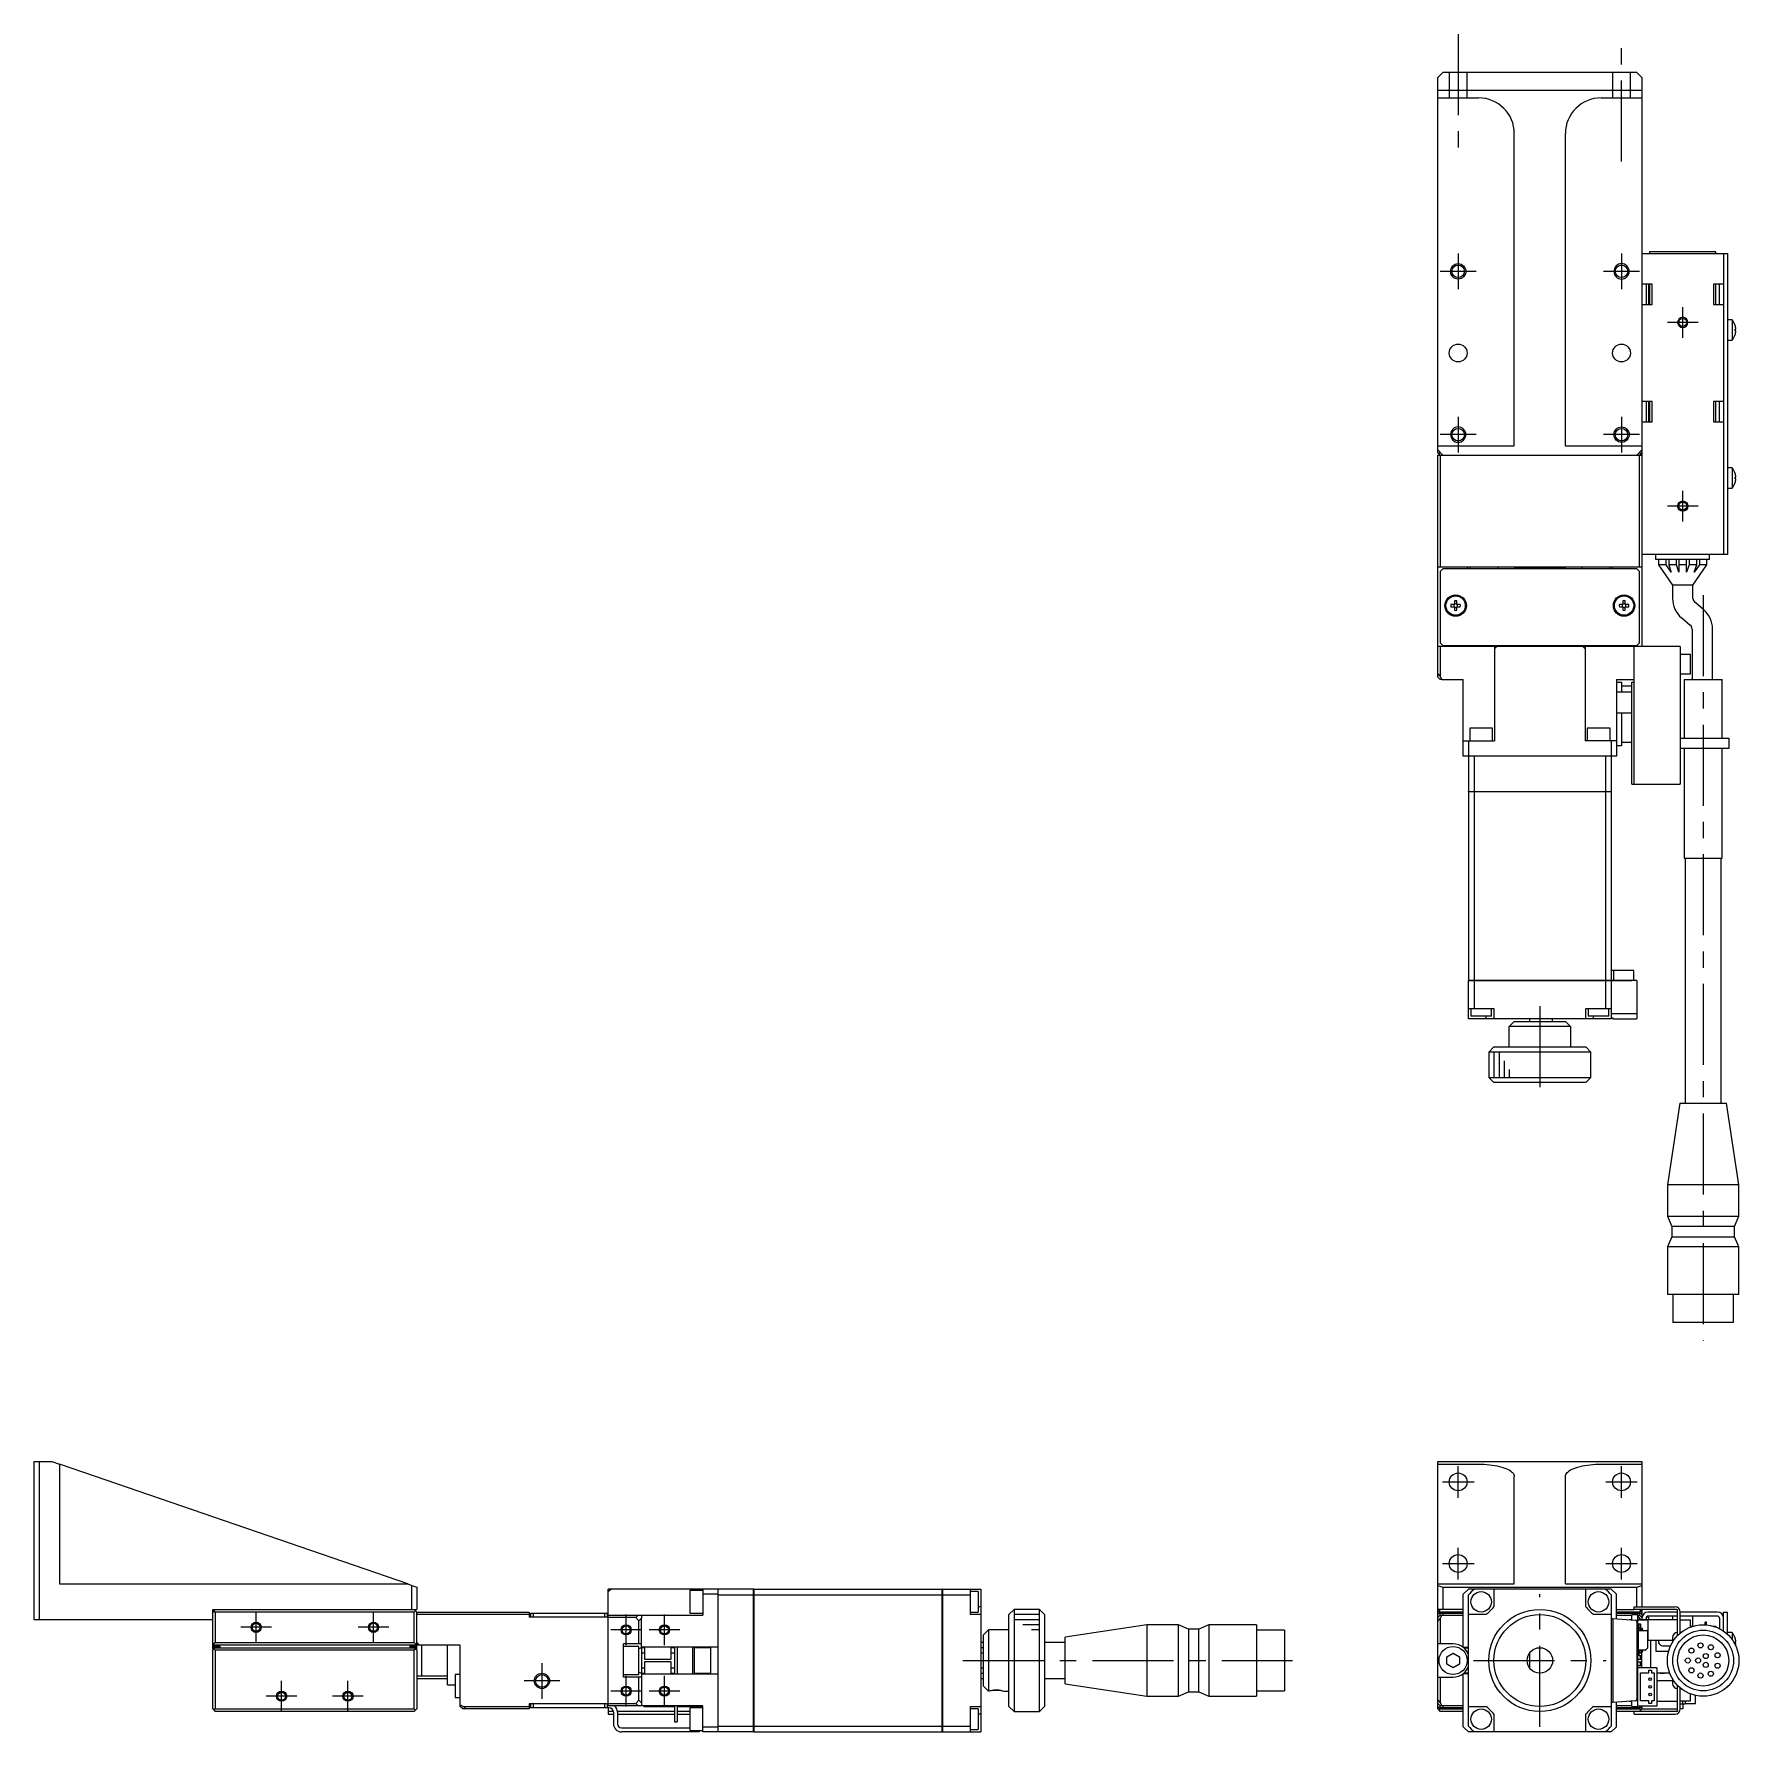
# Model space of a CAD drawing. Extents: x 0 to 694, y -8 to 613.
# Drawn here: x 0 to 334, y 279.8 to 612.5 of the extents above; entities that cross this region are included whole.
import ezdxf

# ---------------------------------------------------------------- set-up
doc = ezdxf.new("R2010")
doc.units = 0
doc.header["$LTSCALE"] = 0.5
doc.linetypes.add('CENTER', pattern=[50.8, 31.75, -6.35, 6.35, -6.35])
doc.linetypes.add('DASHED', pattern=[19.05, 12.7, -6.35])
for name, color, linetype in [('MSM_CENTER', 1, 'CENTER'), ('MSM_CONTINUOUS', 7, 'CONTINUOUS'), ('MSM_DASHED', 4, 'DASHED'), ('MSM_NARROW', 5, 'CONTINUOUS')]:
    doc.layers.add(name, color=color, linetype=linetype)

msp = doc.modelspace()

# ---------------------------------------------------------------- linework, layer by layer
at = {"layer": 'MSM_CENTER'}
for p, q in [((279.03, 612.54), (279.03, 587.54)), ((311.03, 587.54), (311.03, 612.54)), ((279.03, 569.54), (279.03, 562.54)), ((311.03, 569.54), (311.03, 562.54)), ((282.53, 566.04), (275.53, 566.04)), ((314.53, 566.04), (307.53, 566.04)), ((323.03, 553.04), (323.03, 559.04)), ((326.03, 556.04), (320.03, 556.04)), ((279.03, 537.54), (279.03, 530.54)), ((311.03, 537.54), (311.03, 530.54)), ((282.53, 534.04), (275.53, 534.04)), ((314.53, 534.04), (307.53, 534.04)), ((323.03, 517.04), (323.03, 523.04)), ((326.03, 520.04), (320.03, 520.04)), ((327.03, 502.59), (327.03, 356.49)), ((295.03, 422.04), (295.03, 404.54)), ((279.03, 325.69), (279.03, 331.89)), ((311.03, 325.69), (311.03, 331.89)), ((275.93, 328.79), (282.13, 328.79)), ((307.93, 328.79), (314.13, 328.79)), ((279.03, 309.69), (279.03, 315.89)), ((311.03, 309.69), (311.03, 315.89)), ((275.93, 312.79), (282.13, 312.79)), ((307.93, 312.79), (314.13, 312.79)), ((295.03, 280.79), (295.03, 306.79)), ((43.5, 297.29), (43.5, 303.29)), ((66.5, 297.29), (66.5, 303.29)), ((116, 296.79), (116, 302.79)), ((123.5, 296.79), (123.5, 302.79)), ((46.5, 300.29), (40.5, 300.29)), ((69.5, 300.29), (63.5, 300.29)), ((119, 299.79), (113, 299.79)), ((126.5, 299.79), (120.5, 299.79)), ((99.5, 293.29), (99.5, 286.29)), ((116, 284.79), (116, 290.79)), ((123.5, 284.79), (123.5, 290.79)), ((181.95, 293.79), (246.55, 293.79)), ((282.03, 293.79), (308.03, 293.79)), ((48.5, 283.79), (48.5, 289.79)), ((61.5, 283.79), (61.5, 289.79)), ((103, 289.79), (96, 289.79)), ((119, 287.79), (113, 287.79)), ((126.5, 287.79), (120.5, 287.79)), ((51.5, 286.79), (45.5, 286.79)), ((64.5, 286.79), (58.5, 286.79))]:
    msp.add_line(p, q, dxfattribs=at)
at = {"layer": 'MSM_CONTINUOUS'}
for p, q in [((276.03, 605.04), (275.03, 604.04)), ((314.03, 605.04), (276.03, 605.04)), ((315.03, 604.04), (314.03, 605.04)), ((275.03, 530.54), (275.03, 604.04)), ((275.03, 601.54), (315.03, 601.54)), ((315.03, 604.04), (315.03, 492.54)), ((275.03, 600.04), (283.03, 600.04)), ((307.03, 600.04), (315.03, 600.04)), ((290.03, 531.84), (290.03, 593.04)), ((300.03, 531.84), (300.03, 593.04)), ((315.03, 569.54), (331.83, 569.54)), ((329.53, 569.84), (316.53, 569.84)), ((316.53, 569.84), (316.53, 569.54)), ((329.53, 569.54), (329.53, 569.84)), ((331.03, 569.54), (331.03, 510.54)), ((331.83, 569.54), (331.83, 510.54)), ((317.03, 563.54), (315.03, 563.54)), ((315.83, 563.54), (315.83, 559.54)), ((316.33, 563.54), (316.33, 559.54)), ((316.53, 563.54), (316.53, 559.54)), ((317.03, 559.54), (317.03, 563.54)), ((329.03, 563.54), (329.03, 559.54)), ((331.03, 563.54), (329.03, 563.54)), ((329.53, 559.54), (329.53, 563.54)), ((330.23, 559.54), (330.23, 563.54)), ((315.03, 559.54), (317.03, 559.54)), ((329.03, 559.54), (331.03, 559.54)), ((332.73, 556.54), (331.83, 556.54)), ((332.73, 556.54), (332.73, 552.54)), ((333.3, 555.43), (333.31, 555.43)), ((333.3, 554.72), (333.42, 554.72)), ((333.3, 554.36), (333.3, 554.72)), ((331.83, 552.54), (332.73, 552.54)), ((333.42, 554.36), (333.3, 554.36)), ((333.31, 553.65), (333.3, 553.66)), ((317.03, 540.54), (315.03, 540.54)), ((315.83, 540.54), (315.83, 536.54)), ((316.33, 540.54), (316.33, 536.54)), ((316.53, 540.54), (316.53, 536.54)), ((317.03, 536.54), (317.03, 540.54)), ((331.03, 540.54), (329.03, 540.54)), ((329.03, 540.54), (329.03, 536.54)), ((329.53, 536.54), (329.53, 540.54)), ((330.23, 536.54), (330.23, 540.54)), ((315.03, 536.54), (317.03, 536.54)), ((329.03, 536.54), (331.03, 536.54)), ((275.03, 531.84), (290.03, 531.84)), ((300.03, 531.84), (315.03, 531.84)), ((275.03, 531.04), (276.03, 530.04)), ((275.53, 530.04), (275.03, 530.54)), ((275.03, 486.54), (275.03, 530.04)), ((275.03, 530.04), (315.03, 530.04)), ((275.28, 530.29), (275.53, 530.54)), ((275.53, 530.04), (275.53, 508.04)), ((314.03, 530.04), (315.03, 531.04)), ((314.53, 530.54), (314.78, 530.29)), ((315.03, 530.54), (314.53, 530.04)), ((314.53, 508.04), (314.53, 530.04)), ((332.73, 527.54), (331.83, 527.54)), ((332.73, 527.54), (332.73, 523.54)), ((333.3, 526.43), (333.31, 526.43)), ((333.3, 525.72), (333.42, 525.72)), ((333.3, 525.36), (333.3, 525.72)), ((333.42, 525.36), (333.3, 525.36)), ((333.31, 524.65), (333.3, 524.66)), ((331.83, 523.54), (332.73, 523.54)), ((315.03, 508.04), (275.03, 508.04)), ((276.03, 507.74), (275.53, 507.24)), ((314.03, 507.74), (276.03, 507.74)), ((280.78, 508.04), (280.78, 507.74)), ((281.28, 508.04), (281.28, 507.74)), ((286.78, 507.74), (286.78, 508.04)), ((290.23, 508.04), (290.03, 507.84)), ((300.03, 507.84), (290.03, 507.84)), ((290.03, 507.84), (290.03, 507.74)), ((300.03, 507.84), (299.83, 508.04)), ((300.03, 507.74), (300.03, 507.84)), ((303.28, 508.04), (303.28, 507.74)), ((308.78, 507.74), (308.78, 508.04)), ((309.28, 507.74), (309.28, 508.04)), ((314.53, 507.24), (314.03, 507.74)), ((331.83, 510.54), (315.03, 510.54)), ((317.78, 509.54), (317.78, 510.54)), ((328.28, 509.54), (317.78, 509.54)), ((318.28, 509.54), (318.28, 508.54)), ((319.78, 508.54), (318.28, 508.54)), ((318.28, 508.54), (321.03, 504.54)), ((319.78, 508.54), (319.78, 509.54)), ((320.78, 507.09), (319.78, 508.54)), ((320.28, 509.54), (320.28, 508.54)), ((321.78, 508.54), (320.28, 508.54)), ((320.28, 508.54), (320.78, 507.09)), ((321.78, 508.54), (321.78, 509.54)), ((322.28, 507.09), (321.78, 508.54)), ((322.28, 509.54), (322.28, 507.09)), ((323.78, 508.54), (322.28, 508.54)), ((323.78, 507.09), (323.78, 509.54)), ((324.28, 508.54), (323.78, 507.09)), ((324.28, 509.54), (324.28, 508.54)), ((325.78, 508.54), (324.28, 508.54)), ((325.03, 504.54), (327.78, 508.54)), ((325.28, 507.09), (325.78, 508.54)), ((326.28, 508.54), (325.28, 507.09)), ((325.78, 508.54), (325.78, 509.54)), ((326.28, 509.54), (326.28, 508.54)), ((327.78, 508.54), (326.28, 508.54)), ((327.78, 508.54), (327.78, 509.54)), ((328.28, 509.54), (328.28, 510.54)), ((275.53, 507.24), (275.53, 493.24)), ((314.53, 493.24), (314.53, 507.24)), ((325.03, 504.54), (321.03, 504.54)), ((321.03, 504.54), (321.03, 501.94)), ((325.03, 501.94), (325.03, 504.54)), ((278.29, 501.46), (278.29, 500.78)), ((278.77, 500.78), (278.77, 501.46)), ((311.29, 501.46), (311.29, 500.78)), ((311.77, 500.78), (311.77, 501.46)), ((327.08, 499.76), (325.39, 501.18)), ((278.29, 500.78), (277.61, 500.78)), ((277.61, 500.3), (278.29, 500.3)), ((278.29, 500.3), (278.29, 499.62)), ((279.45, 500.78), (278.77, 500.78)), ((278.77, 499.62), (278.77, 500.3)), ((278.77, 500.3), (279.45, 500.3)), ((311.29, 500.78), (310.61, 500.78)), ((310.61, 500.3), (311.29, 500.3)), ((311.29, 500.3), (311.29, 499.62)), ((312.45, 500.78), (311.77, 500.78)), ((311.77, 499.62), (311.77, 500.3)), ((311.77, 500.3), (312.45, 500.3)), ((322.82, 498.11), (324.51, 496.7)), ((324.86, 495.93), (324.86, 486.04)), ((328.86, 486.04), (328.86, 495.93)), ((322.53, 492.54), (275.03, 492.54)), ((275.53, 493.24), (276.03, 492.74)), ((275.53, 492.54), (275.53, 486.66)), ((276.03, 492.74), (314.03, 492.74)), ((280.78, 492.74), (280.78, 492.54)), ((285.03, 492.74), (285.03, 492.54)), ((286.03, 492.74), (286.03, 492.54)), ((286.13, 492.54), (286.13, 474.04)), ((286.13, 492.04), (286.63, 492.54)), ((287.53, 492.74), (287.53, 492.54)), ((302.53, 492.54), (302.53, 492.74)), ((303.43, 492.54), (303.93, 492.04)), ((303.93, 492.54), (303.93, 474.04)), ((304.03, 492.74), (304.03, 492.54)), ((305.03, 492.54), (305.03, 492.74)), ((309.28, 492.54), (309.28, 492.74)), ((313.53, 465.54), (313.53, 492.54)), ((314.03, 492.74), (314.53, 493.24)), ((322.53, 492.54), (322.53, 465.54)), ((324.53, 490.94), (322.53, 490.94)), ((324.53, 487.14), (324.53, 490.94)), ((275.03, 487.16), (275.53, 486.66)), ((275.53, 486.04), (275.03, 486.54)), ((275.53, 486.66), (275.84, 486.04)), ((275.84, 486.04), (275.53, 486.04)), ((275.84, 486.04), (280.03, 486.04)), ((280.03, 471.04), (280.03, 486.04)), ((310.03, 486.04), (310.03, 471.04)), ((310.03, 486.04), (313.53, 486.04)), ((310.03, 485.54), (311.03, 485.54)), ((311.03, 485.54), (311.03, 483.54)), ((311.03, 484.79), (313.03, 484.79)), ((313.03, 485.54), (313.53, 485.54)), ((313.03, 465.54), (313.03, 485.54)), ((322.53, 487.14), (324.53, 487.14)), ((323.28, 486.04), (330.78, 486.04)), ((323.28, 486.04), (323.28, 474.54)), ((330.78, 474.54), (330.78, 486.04)), ((313.03, 483.54), (310.03, 483.54)), ((310.03, 479.54), (313.03, 479.54)), ((311.03, 479.54), (311.03, 473.04)), ((285.78, 476.54), (281.28, 476.54)), ((281.28, 476.54), (281.28, 474.04)), ((285.78, 474.04), (285.78, 476.54)), ((308.78, 476.54), (304.28, 476.54)), ((304.28, 476.54), (304.28, 474.04)), ((308.78, 474.04), (308.78, 476.54)), ((322.53, 474.54), (332.03, 474.54)), ((332.03, 474.54), (332.03, 472.54)), ((280.03, 474.04), (286.13, 474.04)), ((310.03, 471.04), (280.03, 471.04)), ((281.03, 474.04), (281.03, 464.09)), ((282.19, 471.04), (282.19, 464.09)), ((310.03, 474.04), (303.93, 474.04)), ((307.88, 471.04), (307.88, 464.09)), ((309.03, 474.04), (309.03, 464.09)), ((311.03, 473.04), (310.03, 473.04)), ((311.03, 473.79), (313.03, 473.79)), ((332.03, 472.54), (322.53, 472.54)), ((323.28, 472.54), (323.28, 451.04)), ((330.78, 451.04), (330.78, 472.54)), ((313.03, 465.54), (322.53, 465.54)), ((281.03, 464.09), (309.03, 464.09)), ((281.03, 464.04), (281.03, 427.09)), ((309.03, 464.04), (281.03, 464.04)), ((281.04, 464.04), (281.04, 464.09)), ((282.19, 464.04), (282.19, 464.09)), ((282.19, 464.04), (282.19, 427.09)), ((307.87, 464.04), (307.87, 464.09)), ((307.88, 464.04), (307.88, 427.09)), ((309.02, 464.04), (309.02, 464.09)), ((309.03, 464.04), (309.03, 427.09)), ((323.28, 451.04), (330.78, 451.04)), ((323.53, 451.04), (323.53, 403.04)), ((330.53, 403.04), (330.53, 451.04)), ((313.43, 429.04), (309.03, 429.04)), ((309.53, 427.09), (309.53, 429.04)), ((313.43, 427.04), (313.43, 429.04)), ((281.03, 427.09), (313.03, 427.09)), ((314.03, 427.04), (281.03, 427.04)), ((281.03, 419.54), (281.03, 427.04)), ((281.04, 427.04), (281.04, 427.09)), ((282.19, 427.04), (282.19, 427.09)), ((282.19, 427.04), (282.19, 421.54)), ((307.87, 427.04), (307.87, 427.09)), ((307.88, 427.04), (307.88, 421.54)), ((309.02, 427.04), (309.02, 427.09)), ((309.03, 427.04), (309.03, 419.54)), ((313.03, 427.09), (313.03, 427.04)), ((314.03, 427.04), (314.03, 420.59)), ((281.03, 421.54), (286.03, 421.54)), ((281.53, 421.54), (281.53, 420.04)), ((285.53, 420.04), (285.53, 421.54)), ((286.03, 421.54), (286.03, 419.54)), ((304.03, 421.54), (309.03, 421.54)), ((304.03, 419.54), (304.03, 421.54)), ((304.53, 421.54), (304.53, 420.04)), ((308.53, 420.04), (308.53, 421.54)), ((309.03, 419.54), (281.03, 419.54)), ((285.53, 420.04), (281.53, 420.04)), ((284.53, 419.54), (284.53, 420.04)), ((290.03, 419.04), (289.03, 418.04)), ((289.03, 414.04), (289.03, 418.04)), ((301.03, 418.04), (289.03, 418.04)), ((290.03, 419.04), (300.03, 419.04)), ((293.03, 419.54), (293.03, 419.04)), ((297.53, 419.04), (297.53, 419.54)), ((301.03, 418.04), (300.03, 419.04)), ((301.03, 418.04), (301.03, 414.04)), ((308.53, 420.04), (304.53, 420.04)), ((305.53, 419.54), (305.53, 420.04)), ((309.03, 420.59), (314.03, 420.59)), ((314.03, 420.54), (309.03, 420.54)), ((309.03, 419.74), (309.33, 419.74)), ((309.33, 419.74), (309.33, 419.54)), ((309.33, 419.54), (314.03, 419.54)), ((313.98, 420.54), (313.98, 420.59)), ((314.03, 420.54), (314.03, 419.54)), ((286.03, 414.04), (285.03, 413.04)), ((305.03, 413.04), (285.03, 413.04)), ((285.03, 413.04), (285.03, 408.04)), ((286.03, 414.04), (304.03, 414.04)), ((305.03, 413.04), (304.03, 414.04)), ((305.03, 408.04), (305.03, 413.04)), ((285.03, 408.04), (305.03, 408.04)), ((285.03, 408.04), (286.03, 407.04)), ((304.03, 407.04), (305.03, 408.04)), ((304.03, 407.04), (286.03, 407.04)), ((322.46, 403.04), (320.03, 387.04)), ((322.46, 403.04), (331.6, 403.04)), ((334.03, 387.04), (331.6, 403.04)), ((334.03, 387.04), (320.03, 387.04)), ((320.03, 387.04), (320.03, 380.84)), ((334.03, 380.84), (334.03, 387.04)), ((320.03, 380.84), (334.03, 380.84)), ((320.03, 380.84), (320.88, 378.84)), ((333.18, 378.84), (334.03, 380.84)), ((333.18, 378.84), (320.88, 378.84)), ((320.88, 378.84), (320.88, 376.84)), ((333.18, 376.84), (333.18, 378.84)), ((320.88, 376.84), (320.03, 374.84)), ((334.03, 374.84), (320.03, 374.84)), ((320.03, 374.84), (320.03, 365.54)), ((320.88, 376.84), (333.18, 376.84)), ((334.03, 374.84), (333.18, 376.84)), ((334.03, 365.54), (334.03, 374.84)), ((334.03, 365.54), (320.03, 365.54)), ((321.08, 365.54), (321.08, 360.04)), ((332.98, 360.04), (332.98, 365.54)), ((332.98, 360.04), (321.08, 360.04)), ((0, 301.79), (0, 332.79)), ((0, 332.79), (3.5, 332.79)), ((1, 332.79), (1, 301.79)), ((3.5, 332.79), (5, 332.28)), ((5, 332.28), (5, 308.79)), ((12, 329.87), (5, 332.28)), ((275.03, 332.79), (315.03, 332.79)), ((275.03, 284.29), (275.03, 332.79)), ((275.03, 332.28), (283.03, 332.28)), ((283.03, 332.28), (283.58, 332.27)), ((283.58, 332.27), (284.13, 332.25)), ((284.13, 332.25), (284.67, 332.21)), ((284.67, 332.21), (285.2, 332.16)), ((285.2, 332.16), (285.71, 332.09)), ((285.71, 332.09), (286.21, 332.01)), ((286.21, 332.01), (286.69, 331.92)), ((286.69, 331.92), (287.15, 331.82)), ((287.15, 331.82), (287.58, 331.7)), ((287.58, 331.7), (287.98, 331.57)), ((287.98, 331.57), (288.36, 331.43)), ((288.36, 331.43), (288.7, 331.28)), ((288.7, 331.28), (289, 331.13)), ((289, 331.13), (289.27, 330.96)), ((289.27, 330.96), (289.5, 330.79)), ((289.5, 330.79), (289.69, 330.61)), ((300.38, 330.61), (300.57, 330.79)), ((300.57, 330.79), (300.8, 330.96)), ((300.8, 330.96), (301.06, 331.13)), ((301.06, 331.13), (301.37, 331.28)), ((301.37, 331.28), (301.71, 331.43)), ((301.71, 331.43), (302.08, 331.57)), ((302.08, 331.57), (302.49, 331.7)), ((302.49, 331.7), (302.92, 331.82)), ((302.92, 331.82), (303.38, 331.92)), ((303.38, 331.92), (303.85, 332.01)), ((303.85, 332.01), (304.35, 332.09)), ((304.35, 332.09), (304.87, 332.16)), ((304.87, 332.16), (305.4, 332.21)), ((305.4, 332.21), (305.94, 332.25)), ((305.94, 332.25), (306.48, 332.27)), ((306.48, 332.27), (307.03, 332.28)), ((307.03, 332.28), (315.03, 332.28)), ((315.03, 332.79), (315.03, 304.29)), ((73.2, 308.79), (12, 329.87)), ((289.69, 330.61), (289.84, 330.43)), ((289.84, 330.43), (289.95, 330.24)), ((289.95, 330.24), (290.01, 330.06)), ((290.01, 330.06), (290.03, 329.87)), ((290.03, 308.79), (290.03, 329.87)), ((300.03, 329.87), (300.05, 330.06)), ((300.03, 308.79), (300.03, 329.87)), ((300.05, 330.06), (300.12, 330.24)), ((300.12, 330.24), (300.23, 330.43)), ((300.23, 330.43), (300.38, 330.61)), ((5, 308.79), (73.2, 308.79)), ((73.2, 308.79), (74, 308.52)), ((74, 303.79), (74, 308.52)), ((74, 308.52), (75, 308.17)), ((75, 308.17), (75, 303.79)), ((112.5, 307.29), (113, 307.79)), ((140.95, 307.79), (112.5, 307.79)), ((112.5, 285.29), (112.5, 307.79)), ((128.5, 307.54), (128.5, 303.04)), ((131, 307.54), (128.5, 307.54)), ((131, 307.79), (131, 302.69)), ((134, 307.79), (134, 279.79)), ((140.95, 279.79), (140.95, 307.79)), ((141, 307.78), (140.95, 307.78)), ((141, 307.79), (177.95, 307.79)), ((141, 307.79), (141, 279.79)), ((177.95, 279.79), (177.95, 307.79)), ((178, 307.78), (177.95, 307.78)), ((178, 307.79), (185.5, 307.79)), ((178, 307.79), (178, 279.79)), ((183.5, 302.79), (183.5, 307.79)), ((185.5, 307.79), (185.5, 279.79)), ((275.03, 308.79), (290.03, 308.79)), ((275.03, 308.52), (276.03, 308.17)), ((276.03, 308.17), (276.03, 303.79)), ((276.03, 308.17), (314.03, 308.17)), ((281.03, 307.79), (280.03, 306.79)), ((309.03, 307.79), (281.03, 307.79)), ((286.03, 307.79), (286.03, 304.29)), ((300.03, 308.79), (315.03, 308.79)), ((304.03, 304.29), (304.03, 307.79)), ((310.03, 306.79), (309.03, 307.79)), ((314.03, 308.17), (315.03, 308.52)), ((314.03, 304.29), (314.03, 308.17)), ((134, 306.79), (131, 306.79)), ((134, 306.64), (140.95, 306.64)), ((141, 306.63), (140.95, 306.63)), ((141, 306.64), (177.95, 306.64)), ((178, 306.63), (177.95, 306.63)), ((178, 306.64), (183.5, 306.64)), ((185, 307.29), (183.5, 307.29)), ((185, 307.29), (185, 303.29)), ((185.5, 304.29), (185, 304.29)), ((280.03, 296.39), (280.03, 306.79)), ((281.03, 280.95), (281.03, 306.64)), ((309.03, 306.64), (309.03, 280.95)), ((310.03, 301.97), (310.03, 306.79)), ((313.53, 303.79), (313.53, 304.29)), ((313.53, 304.29), (321.53, 304.29)), ((35, 301.79), (0, 301.79)), ((35, 303.79), (75, 303.79)), ((35.5, 303.79), (35, 303.29)), ((35, 296.09), (35, 303.79)), ((35.5, 303.29), (35.25, 303.54)), ((35.5, 303.29), (35.5, 297.29)), ((74.5, 303.29), (35.5, 303.29)), ((75, 303.29), (74.5, 303.79)), ((74.75, 303.54), (74.5, 303.29)), ((74.5, 297.29), (74.5, 303.29)), ((75, 303.29), (97, 303.29)), ((75, 296.09), (75, 303.29)), ((97, 302.79), (75, 302.79)), ((97, 303.29), (97, 302.29)), ((112.5, 302.29), (97, 302.29)), ((97.3, 302.29), (97.3, 303.09)), ((97.3, 303.09), (112.3, 303.09)), ((97.8, 303.09), (97.8, 302.29)), ((111.8, 302.29), (111.8, 303.09)), ((112.3, 303.09), (112.3, 302.29)), ((112.5, 302.69), (119, 302.69)), ((117.89, 302.19), (112.5, 302.19)), ((117.89, 302.19), (118.39, 302.69)), ((118.5, 301.58), (117.89, 302.19)), ((119, 302.08), (118.5, 301.58)), ((118.5, 297.04), (118.5, 301.58)), ((119, 302.69), (119, 302.08)), ((119, 302.69), (131, 302.69)), ((119, 296.28), (119, 302.08)), ((128.5, 303.04), (131, 303.04)), ((183.5, 303.29), (185, 303.29)), ((185.5, 302.79), (183.5, 302.79)), ((192, 303.79), (191, 302.79)), ((191, 284.79), (191, 302.79)), ((192, 303.79), (192, 283.79)), ((197, 303.79), (192, 303.79)), ((197, 283.79), (197, 303.79)), ((198, 302.79), (197, 303.79)), ((198, 302.79), (198, 284.79)), ((218, 300.79), (202, 298.36)), ((218, 300.79), (218, 286.79)), ((224.2, 300.79), (218, 300.79)), ((224.2, 286.79), (224.2, 300.79)), ((226.2, 299.94), (224.2, 300.79)), ((230.2, 300.79), (228.2, 299.94)), ((230.2, 300.79), (230.2, 286.79)), ((239.5, 300.79), (230.2, 300.79)), ((239.5, 300.79), (239.5, 286.79)), ((280.03, 303.79), (275.03, 303.79)), ((275.53, 303.79), (275.03, 303.29)), ((275.53, 303.29), (275.03, 302.79)), ((275.03, 302.19), (275.53, 302.69)), ((275.13, 302.29), (275.03, 302.29)), ((275.53, 302.08), (275.03, 301.58)), ((275.53, 303.29), (275.28, 303.54)), ((280.03, 303.29), (275.53, 303.29)), ((275.53, 302.69), (275.53, 303.09)), ((275.53, 303.09), (280.03, 303.09)), ((275.84, 302.69), (275.53, 302.08)), ((275.53, 302.69), (280.03, 302.69)), ((275.53, 302.08), (275.53, 297.04)), ((276.03, 303.09), (276.03, 302.69)), ((284.53, 302.79), (281.03, 302.79)), ((309.03, 302.79), (305.53, 302.79)), ((309.03, 302.04), (309.33, 302.02)), ((309.33, 302.02), (309.33, 285.56)), ((309.33, 302.02), (313.75, 301.71)), ((310.03, 303.79), (313.53, 303.79)), ((314.53, 303.29), (310.03, 303.29)), ((310.03, 303.09), (314.53, 303.09)), ((310.03, 302.69), (313.03, 302.69)), ((313.03, 301.79), (312.61, 301.79)), ((313.03, 301.76), (313.03, 302.79)), ((313.03, 302.79), (314.23, 302.79)), ((321.83, 303.79), (313.53, 303.79)), ((314.03, 302.79), (314.03, 303.09)), ((314.03, 301.41), (314.03, 286.17)), ((314.23, 284.79), (314.23, 302.79)), ((314.23, 302.69), (314.53, 302.69)), ((314.53, 302.08), (314.23, 302.68)), ((316.23, 301.69), (314.23, 301.69)), ((314.23, 300.97), (314.78, 300.97)), ((314.23, 300.75), (314.46, 300.75)), ((314.46, 300.24), (314.46, 300.75)), ((314.53, 303.79), (315.03, 303.29)), ((314.78, 303.54), (314.53, 303.29)), ((315.03, 302.79), (314.53, 303.29)), ((314.53, 303.09), (314.53, 302.69)), ((314.53, 302.69), (315.03, 302.19)), ((314.53, 301.69), (314.53, 302.08)), ((314.92, 301.69), (314.53, 302.08)), ((314.78, 300.97), (314.78, 300.14)), ((315.03, 302.29), (314.93, 302.29)), ((315.03, 303.79), (315.03, 301.69)), ((322.03, 301.79), (315.03, 301.79)), ((315.83, 302.09), (315.83, 301.79)), ((316.33, 302.29), (315.89, 302.29)), ((322.03, 303.29), (316.23, 303.29)), ((322.03, 302.49), (316.23, 302.49)), ((316.23, 297.89), (316.23, 301.69)), ((316.33, 302.29), (316.33, 301.79)), ((321.03, 302.49), (321.03, 301.79)), ((322.03, 298.69), (322.03, 303.59)), ((329.83, 303.29), (322.53, 303.29)), ((322.53, 299.15), (322.53, 303.29)), ((329.83, 302.49), (322.53, 302.49)), ((324.53, 301.69), (322.53, 301.69)), ((324.53, 300.33), (324.53, 301.69)), ((325.03, 300.5), (325.03, 302.49)), ((327.41, 300.78), (327.41, 301.29)), ((327.66, 301.29), (327.41, 301.29)), ((327.66, 300.76), (327.66, 301.29)), ((330.23, 302.09), (330.23, 300.02)), ((331.03, 303.29), (331.83, 303.29)), ((331.03, 299.54), (331.03, 303.29)), ((331.83, 298.89), (331.83, 303.29)), ((35, 296.79), (35.5, 297.29)), ((35.5, 297.29), (74.5, 297.29)), ((74.5, 297.29), (75, 296.79)), ((75.5, 296.79), (75, 297.29)), ((186, 297.29), (185.5, 297.29)), ((186, 298.79), (187, 299.79)), ((186, 288.79), (186, 298.79)), ((187, 299.79), (187, 287.79)), ((191, 299.79), (187, 299.79)), ((202, 297.29), (198, 297.29)), ((202, 289.22), (202, 298.36)), ((226.2, 299.94), (226.2, 287.64)), ((228.2, 299.94), (226.2, 299.94)), ((228.2, 287.64), (228.2, 299.94)), ((245, 299.74), (239.5, 299.74)), ((245, 299.74), (245, 287.84)), ((314.23, 300.5), (314.46, 300.5)), ((314.23, 300.43), (314.46, 300.43)), ((314.23, 300.02), (314.32, 300.02)), ((314.23, 298.02), (314.33, 298.02)), ((314.23, 297.89), (314.33, 297.89)), ((314.33, 295.9), (314.33, 299.6)), ((314.43, 299.7), (316.01, 299.7)), ((314.56, 300.14), (314.89, 300.14)), ((314.89, 299.91), (314.56, 299.91)), ((314.78, 299.91), (314.78, 299.7)), ((314.99, 299.7), (314.99, 299.81)), ((315.22, 299.7), (315.22, 299.81)), ((316.11, 299.6), (316.11, 296.22)), ((316.11, 297.89), (316.23, 297.89)), ((316.11, 297.79), (321.03, 297.79)), ((316.78, 292.37), (316.78, 297.79)), ((317.78, 297.79), (317.78, 295.59)), ((321.03, 298.29), (321.03, 297.4)), ((322.7, 299.29), (322.53, 299.29)), ((324.53, 300.49), (325.01, 300.49)), ((329.06, 300.49), (329.53, 300.49)), ((329.53, 300.49), (329.53, 300.33)), ((332.73, 299.29), (331.83, 299.29)), ((332.73, 299.29), (332.73, 297.86)), ((333.3, 298.18), (333.31, 298.18)), ((333.3, 297.11), (333.3, 297.47)), ((333.3, 297.47), (333.42, 297.47)), ((83.5, 296.79), (35, 296.79)), ((35, 296.59), (36.4, 296.59)), ((35.5, 296.29), (35, 295.79)), ((35.1, 295.99), (35, 296.09)), ((35, 284.29), (35, 295.79)), ((35.1, 295.89), (35.1, 296.09)), ((35.5, 295.79), (35.25, 296.04)), ((36.1, 296.39), (35.4, 296.39)), ((35.5, 296.29), (74.5, 296.29)), ((74.5, 295.79), (35.5, 295.79)), ((35.5, 295.79), (35.5, 284.29)), ((36.4, 296.59), (36.4, 296.29)), ((75, 296.59), (73.6, 296.59)), ((73.6, 296.59), (73.6, 296.29)), ((74.6, 296.39), (73.9, 296.39)), ((75, 295.79), (74.5, 296.29)), ((74.75, 296.04), (74.5, 295.79)), ((74.5, 284.29), (74.5, 295.79)), ((74.9, 296.09), (74.9, 295.89)), ((75, 296.09), (74.9, 295.99)), ((75, 295.79), (75, 284.29)), ((76, 290.79), (76, 296.79)), ((81, 289.04), (81, 296.79)), ((83.5, 284.79), (83.5, 296.79)), ((119, 297.04), (115.5, 297.04)), ((115.5, 290.54), (115.5, 297.04)), ((118.5, 296.54), (115.5, 296.54)), ((118.5, 291.04), (118.5, 296.54)), ((119, 296.28), (118.5, 296.07)), ((134, 296.39), (119, 296.39)), ((119.1, 291.19), (119.1, 296.39)), ((119.6, 296.29), (119.1, 296.29)), ((119.1, 295.29), (119.6, 295.29)), ((119.5, 296.39), (119.5, 296.29)), ((119.6, 296.39), (119.6, 294.04)), ((119.6, 294.04), (124.8, 294.04)), ((124.8, 294.04), (124.8, 296.39)), ((125.5, 296.29), (124.8, 296.29)), ((124.8, 295.29), (125.5, 295.29)), ((125.5, 296.39), (125.5, 291.19)), ((126, 296.39), (126, 291.19)), ((129.1, 291.19), (129.1, 296.39)), ((129.3, 296.39), (129.3, 291.19)), ((132.5, 296.29), (129.3, 296.29)), ((132.5, 296.39), (132.5, 291.19)), ((186, 296.29), (185.5, 296.29)), ((185.5, 295.29), (186, 295.29)), ((278.03, 297.04), (275.03, 297.04)), ((276.78, 294.51), (278.03, 295.24)), ((276.78, 293.07), (276.78, 294.51)), ((278.03, 295.24), (279.28, 294.51)), ((279.28, 294.51), (279.28, 293.07)), ((280.03, 296.39), (281.03, 296.39)), ((280.12, 296.28), (281.03, 296.28)), ((293.03, 295.29), (293.03, 292.29)), ((314.23, 297.04), (314.33, 297.04)), ((314.23, 296.48), (314.33, 296.48)), ((314.23, 295.29), (314.23, 295.29)), ((314.46, 295.06), (314.23, 295.06)), ((314.46, 295), (314.23, 295)), ((314.46, 294.75), (314.23, 294.75)), ((314.23, 294.04), (315.03, 294.04)), ((315.69, 295.8), (314.43, 295.8)), ((314.46, 294.75), (314.46, 295.26)), ((314.46, 294.79), (315.03, 294.79)), ((314.47, 295.29), (315.03, 295.29)), ((314.89, 295.59), (314.56, 295.59)), ((314.56, 295.36), (314.89, 295.36)), ((314.66, 295.8), (314.66, 295.59)), ((314.66, 295.36), (314.66, 295.29)), ((314.66, 294.79), (314.66, 294.04)), ((314.78, 295.8), (314.78, 295.59)), ((314.78, 295.36), (314.78, 295.29)), ((314.78, 294.79), (314.78, 294.04)), ((314.99, 295.69), (314.99, 295.8)), ((315.03, 292.37), (315.03, 295.39)), ((315.22, 295.69), (315.22, 295.8)), ((316.08, 296.15), (315.76, 295.82)), ((317.78, 295.59), (320.27, 295.59)), ((319.03, 296.69), (320.66, 296.69)), ((333.42, 297.11), (333.3, 297.11)), ((75, 290.79), (81, 290.79)), ((82.5, 291.04), (82.5, 286.54)), ((83.5, 291.04), (82.5, 291.04)), ((115.5, 291.04), (118.5, 291.04)), ((118.5, 291.51), (119, 291.3)), ((119, 291.3), (119, 285.51)), ((119, 291.19), (134, 291.19)), ((119.6, 292.29), (119.1, 292.29)), ((119.1, 291.29), (119.6, 291.29)), ((119.5, 291.29), (119.5, 291.19)), ((119.6, 293.54), (119.6, 291.19)), ((124.8, 293.54), (119.6, 293.54)), ((124.8, 291.19), (124.8, 293.54)), ((125.5, 292.29), (124.8, 292.29)), ((124.8, 291.29), (125.5, 291.29)), ((129.3, 291.29), (132.5, 291.29)), ((186, 292.29), (185.5, 292.29)), ((185.5, 291.29), (186, 291.29)), ((278.03, 292.35), (276.78, 293.07)), ((279.28, 293.07), (278.03, 292.35)), ((281.03, 291.19), (280.03, 291.19)), ((280.03, 280.79), (280.03, 291.19)), ((281.03, 291.3), (280.12, 291.3)), ((314.23, 293.54), (315.03, 293.54)), ((314.23, 292.79), (315.03, 292.79)), ((317.93, 292.37), (314.23, 292.37)), ((314.66, 293.54), (314.66, 292.79)), ((314.73, 285.87), (314.73, 291.37)), ((314.73, 291.37), (316.38, 291.37)), ((314.78, 293.54), (314.78, 292.79)), ((316.38, 291.37), (316.38, 291.87)), ((316.38, 291.87), (316.88, 291.87)), ((316.88, 291.87), (316.88, 291.37)), ((316.88, 291.37), (317.43, 291.37)), ((317.43, 291.37), (317.43, 285.87)), ((317.93, 292.37), (317.93, 284.87)), ((317.93, 291.39), (320.28, 291.39)), ((318.58, 291.39), (318.58, 291.29)), ((318.58, 291.29), (319.48, 291.29)), ((318.96, 291.39), (318.96, 291.29)), ((319.11, 291.39), (319.11, 291.29)), ((319.48, 291.39), (319.48, 291.29)), ((320.28, 291.29), (320.28, 291.39)), ((320.49, 291.29), (320.28, 291.29)), ((75, 290.29), (81, 290.29)), ((81, 289.04), (82.5, 289.04)), ((119, 290.54), (115.5, 290.54)), ((118.5, 286.01), (118.5, 290.54)), ((185.5, 290.29), (186, 290.29)), ((187, 287.79), (186, 288.79)), ((190, 287.79), (191, 287.79)), ((198, 290.29), (202, 290.29)), ((202, 289.22), (218, 286.79)), ((224.2, 286.79), (226.2, 287.64)), ((226.2, 287.64), (228.2, 287.64)), ((228.2, 287.64), (230.2, 286.79)), ((239.5, 287.84), (245, 287.84)), ((275.03, 290.54), (278.03, 290.54)), ((275.53, 290.54), (275.53, 285.51)), ((321.03, 289.79), (317.93, 289.79)), ((321.03, 290.19), (321.03, 289.29)), ((322.03, 283.99), (322.03, 288.89)), ((322.53, 284.29), (322.53, 288.43)), ((322.53, 288.29), (322.7, 288.29)), ((35, 284.29), (35.5, 283.79)), ((35.25, 284.04), (35.5, 284.29)), ((35.5, 284.29), (74.5, 284.29)), ((74.5, 284.29), (74.75, 284.04)), ((74.5, 283.79), (75, 284.29)), ((82.5, 286.54), (83.5, 286.54)), ((83.5, 285.1), (84.11, 284.79)), ((84, 284.29), (83.5, 284.79)), ((97, 284.29), (84, 284.29)), ((84.11, 284.79), (97, 284.79)), ((84.11, 284.79), (84.61, 284.29)), ((112.5, 285.29), (97, 285.29)), ((97, 285.29), (97, 284.29)), ((97.3, 284.49), (97.3, 285.29)), ((112.7, 284.49), (97.3, 284.49)), ((97.8, 285.29), (97.8, 284.49)), ((111.8, 284.49), (111.8, 285.29)), ((112.3, 285.29), (112.3, 284.49)), ((112.5, 285.39), (117.89, 285.39)), ((112.5, 284.89), (112.5, 285.29)), ((131, 284.89), (112.5, 284.89)), ((112.5, 284.49), (112.5, 283.29)), ((117.89, 285.39), (118.5, 286.01)), ((118.39, 284.89), (117.89, 285.39)), ((118.5, 286.01), (119, 285.51)), ((119, 285.51), (119, 284.89)), ((119.5, 284.89), (119.5, 284.79)), ((119.5, 284.79), (125.5, 284.79)), ((125.5, 284.89), (125.5, 281.79)), ((126, 284.89), (126, 281.79)), ((126, 284.79), (131, 284.79)), ((128.5, 284.54), (128.5, 280.04)), ((131, 284.54), (128.5, 284.54)), ((131, 279.79), (131, 284.89)), ((183.5, 284.79), (185.5, 284.79)), ((183.5, 279.79), (183.5, 284.79)), ((185, 284.29), (183.5, 284.29)), ((185, 284.29), (185, 280.29)), ((191, 284.79), (192, 283.79)), ((197, 283.79), (198, 284.79)), ((218, 286.79), (224.2, 286.79)), ((230.2, 286.79), (239.5, 286.79)), ((275.03, 286.01), (275.53, 285.51)), ((275.53, 284.89), (275.03, 285.39)), ((275.13, 285.29), (275.03, 285.29)), ((275.03, 284.79), (275.53, 284.29)), ((275.03, 284.29), (275.53, 283.79)), ((275.28, 284.04), (275.53, 284.29)), ((275.53, 285.51), (275.84, 284.89)), ((275.53, 284.49), (275.53, 284.89)), ((280.03, 284.89), (275.53, 284.89)), ((280.03, 284.49), (275.53, 284.49)), ((275.53, 284.29), (280.03, 284.29)), ((276.03, 284.89), (276.03, 284.49)), ((281.03, 284.79), (284.53, 284.79)), ((305.53, 284.79), (309.03, 284.79)), ((309.33, 285.56), (309.03, 285.54)), ((313.75, 285.87), (309.33, 285.56)), ((310.03, 280.79), (310.03, 285.61)), ((313.03, 284.89), (310.03, 284.89)), ((314.53, 284.49), (310.03, 284.49)), ((310.03, 284.29), (314.53, 284.29)), ((312.61, 285.79), (313.03, 285.79)), ((313.03, 284.79), (313.03, 285.82)), ((313.03, 284.79), (314.23, 284.79)), ((314.03, 284.49), (314.03, 284.79)), ((317.93, 284.87), (314.23, 284.87)), ((314.53, 284.87), (314.53, 284.49)), ((314.53, 284.29), (315.03, 284.79)), ((315.03, 284.29), (314.53, 283.79)), ((314.53, 284.29), (314.78, 284.04)), ((316.38, 285.87), (314.73, 285.87)), ((315.03, 284.87), (315.03, 284.29)), ((315.03, 284.29), (322.03, 284.29)), ((316.38, 285.37), (316.38, 285.87)), ((316.88, 285.37), (316.38, 285.37)), ((316.88, 285.87), (316.88, 285.37)), ((317.43, 285.87), (316.88, 285.87)), ((317.93, 285.79), (322.03, 285.79)), ((322.53, 285.89), (324.53, 285.89)), ((322.53, 285.29), (323.53, 285.29)), ((323.03, 284.29), (322.53, 284.29)), ((323.03, 285.29), (323.03, 285.89)), ((323.03, 285.29), (323.03, 284.29)), ((323.53, 285.89), (323.53, 285.29)), ((323.53, 285.39), (325.53, 285.39)), ((324.53, 285.89), (324.53, 287.25)), ((325.53, 285.39), (325.53, 286.96)), ((74.5, 283.79), (35.5, 283.79)), ((113.49, 283.79), (112.5, 283.79)), ((112.5, 283.29), (113.5, 283.29)), ((113.5, 283.69), (113.5, 281.39)), ((125.5, 283.79), (114.3, 283.79)), ((114.3, 283.69), (114.3, 281.39)), ((114.3, 283.29), (125.5, 283.29)), ((115.1, 280.59), (128.5, 280.59)), ((125.5, 281.79), (126, 281.79)), ((128.5, 283.79), (126, 283.79)), ((126, 283.29), (128.5, 283.29)), ((131, 280.79), (134, 280.79)), ((134, 280.95), (140.95, 280.95)), ((141, 280.95), (140.95, 280.95)), ((141, 280.95), (177.95, 280.95)), ((178, 280.95), (177.95, 280.95)), ((178, 280.95), (183.5, 280.95)), ((185.5, 283.29), (185, 283.29)), ((192, 283.79), (197, 283.79)), ((280.03, 283.79), (275.53, 283.79)), ((280.03, 280.79), (281.03, 279.79)), ((286.03, 283.29), (286.03, 279.79)), ((304.03, 279.79), (304.03, 283.29)), ((309.03, 279.79), (310.03, 280.79)), ((313.53, 283.79), (310.03, 283.79)), ((313.53, 283.29), (313.53, 283.79)), ((321.83, 283.79), (313.53, 283.79)), ((313.53, 283.29), (321.53, 283.29)), ((130.3, 279.79), (115.1, 279.79)), ((128.5, 280.04), (131, 280.04)), ((129.8, 279.79), (129.8, 280.04)), ((130.3, 280.04), (130.3, 279.79)), ((140.95, 279.79), (131, 279.79)), ((141, 279.8), (140.95, 279.8)), ((141, 279.79), (177.95, 279.79)), ((178, 279.8), (177.95, 279.8)), ((178, 279.79), (185.5, 279.79)), ((183.5, 280.29), (185, 280.29)), ((309.03, 279.79), (281.03, 279.79))]:
    msp.add_line(p, q, dxfattribs=at)
for centre, radius in [((279.03, 566.04), 1.23), ((311.03, 566.04), 1.23), ((323.03, 556.04), 0.783), ((279.03, 550.04), 1.75), ((311.03, 550.04), 1.75), ((279.03, 534.04), 1.23), ((311.03, 534.04), 1.23), ((323.03, 520.04), 0.783), ((278.53, 500.54), 2.1), ((278.53, 500.54), 1.9), ((311.53, 500.54), 2.1), ((311.53, 500.54), 1.9), ((279.03, 328.79), 1.75), ((311.03, 328.79), 1.75), ((279.03, 312.79), 1.75), ((311.03, 312.79), 1.75), ((283.53, 305.29), 2), ((306.53, 305.29), 2), ((43.5, 300.29), 0.783), ((66.5, 300.29), 0.783), ((295.03, 293.79), 10), ((295.03, 293.79), 9), ((327.03, 293.79), 7), ((116, 299.79), 0.783), ((123.5, 299.79), 0.783), ((327.03, 293.79), 5.95), ((327.03, 293.79), 5), ((278.03, 293.79), 2.75), ((295.03, 293.79), 2.5), ((324.03, 293.79), 0.5), ((324.73, 295.72), 0.5), ((326.03, 293.79), 0.5), ((326.51, 296.75), 0.5), ((327.53, 294.66), 0.5), ((328.53, 296.39), 0.5), ((329.85, 294.82), 0.5), ((99.5, 289.79), 1.23), ((324.73, 291.86), 0.5), ((326.51, 290.84), 0.5), ((327.53, 292.93), 0.5), ((328.53, 291.19), 0.5), ((329.85, 292.77), 0.5), ((48.5, 286.79), 0.783), ((61.5, 286.79), 0.783), ((116, 287.79), 0.783), ((123.5, 287.79), 0.783), ((316.63, 290.12), 0.25), ((316.63, 288.62), 0.25), ((316.63, 287.12), 0.25), ((283.53, 282.29), 2), ((306.53, 282.29), 2)]:
    msp.add_circle(centre, radius, dxfattribs=at)
for centre, radius, start, end in [((283.03, 593.04), 7, 0, 90), ((307.03, 593.04), 7, 90, 180), ((330.23, 554.54), 3.2, 16.1225, 38.6822), ((330.23, 554.54), 3.19, 3.2297, 16.1067), ((330.23, 554.54), 3.2, 321.3178, 343.8775), ((330.23, 554.54), 3.19, 343.8933, 356.7703), ((330.23, 525.54), 3.2, 16.1225, 38.6822), ((330.23, 525.54), 3.2, 321.3178, 343.8775), ((330.23, 525.54), 3.19, 3.2297, 16.1067), ((330.23, 525.54), 3.19, 343.8933, 356.7703), ((278.53, 500.54), 0.95, 75.3667, 104.6333), ((311.53, 500.54), 0.95, 75.3667, 104.6333), ((326.03, 501.94), 5, 180, 230), ((326.03, 501.94), 1, 180, 230), ((278.53, 500.54), 0.95, 165.3667, 194.6333), ((278.53, 500.54), 0.365, 138.8496, 221.1504), ((278.53, 500.54), 0.365, 48.8496, 131.1504), ((278.53, 500.54), 0.365, 228.8496, 311.1504), ((278.53, 500.54), 0.95, 255.3667, 284.6333), ((278.53, 500.54), 0.365, 318.8496, 41.1504), ((278.53, 500.54), 0.95, 345.3667, 14.6333), ((311.53, 500.54), 0.95, 165.3667, 194.6333), ((311.53, 500.54), 0.365, 138.8496, 221.1504), ((311.53, 500.54), 0.365, 48.8496, 131.1504), ((311.53, 500.54), 0.365, 228.8496, 311.1504), ((311.53, 500.54), 0.95, 255.3667, 284.6333), ((311.53, 500.54), 0.365, 318.8496, 41.1504), ((311.53, 500.54), 0.95, 345.3667, 14.6333), ((323.86, 495.93), 5, 0, 50), ((323.86, 495.93), 1, 0, 50), ((295.03, 293.79), 19, 132.5369, 137.4631), ((295.03, 293.79), 19, 42.5369, 47.4631), ((271.87, 316.96), 19, 311.7998, 318.2002), ((318.2, 316.96), 19, 221.7998, 228.2002), ((321.53, 303.29), 1, 0, 90), ((313.73, 301.41), 0.3, 0, 86), ((316.23, 302.09), 1.2, 90, 180), ((316.23, 302.09), 0.4, 90, 180), ((321.83, 303.59), 0.2, 0, 90), ((329.83, 302.09), 1.2, 0, 90), ((329.83, 302.09), 0.4, 0, 90), ((314.56, 300.24), 0.33, 180, 270), ((314.43, 299.6), 0.1, 90, 180), ((314.56, 300.24), 0.1, 180, 270), ((314.89, 299.81), 0.33, 0, 90), ((314.89, 299.81), 0.1, 0, 90), ((316.01, 299.6), 0.1, 0, 90), ((319.03, 297.44), 0.75, 152.1818, 270), ((322.03, 298.29), 1, 90, 180), ((331.03, 298.29), 1, 36.8699, 61.0012), ((330.23, 297.29), 3.2, 16.1225, 38.6822), ((330.23, 297.29), 3.19, 3.2297, 16.1067), ((35.4, 296.09), 0.3, 90, 180), ((36.1, 296.09), 0.3, 41.8103, 90), ((73.9, 296.09), 0.3, 90, 138.1897), ((74.6, 296.09), 0.3, 0, 90), ((278.03, 293.79), 3.25, 49.9955, 90), ((278.03, 293.79), 3.25, 22.6055, 49.9942), ((314.56, 295.26), 0.33, 90, 180), ((314.43, 295.9), 0.1, 180, 270), ((314.56, 295.26), 0.1, 90, 180), ((314.89, 295.69), 0.33, 270, 0), ((314.89, 295.69), 0.1, 270, 0), ((315.69, 295.9), 0.1, 270, 315), ((316.01, 296.22), 0.1, 315, 0), ((330.23, 297.29), 3.19, 350.1099, 356.7703), ((278.03, 293.79), 3.25, 270, 310.0046), ((278.03, 293.79), 3.25, 310.0047, 337.388), ((188.5, 281.92), 6, 77.9756, 102.0244), ((322.03, 289.29), 1, 180, 270), ((331.03, 289.29), 1, 298.9988, 324.2683), ((112.7, 283.69), 0.8, 0, 90), ((112.7, 283.69), 1.6, 0, 48.5903), ((271.87, 270.63), 19, 41.7998, 48.2002), ((318.2, 270.63), 19, 131.7998, 138.2002), ((313.73, 286.17), 0.3, 274, 0), ((321.53, 284.29), 1, 270, 0), ((321.83, 283.99), 0.2, 270, 0), ((115.1, 281.39), 1.6, 180, 270), ((115.1, 281.39), 0.8, 180, 270), ((295.03, 293.79), 19, 222.5369, 227.4631), ((295.03, 293.79), 19, 312.5369, 317.4631)]:
    msp.add_arc(centre, radius, start, end, dxfattribs=at)
at = {"layer": 'MSM_DASHED'}
for p, q in [((277.28, 605.04), (277.28, 600.04)), ((280.78, 600.04), (280.78, 605.04)), ((309.28, 605.04), (309.28, 600.04)), ((312.78, 600.04), (312.78, 605.04))]:
    msp.add_line(p, q, dxfattribs=at)
at = {"layer": 'MSM_NARROW'}
for p, q in [((286.03, 413.04), (286.03, 408.04)), ((287.03, 413.04), (287.03, 408.04)), ((288.03, 411.34), (288.03, 408.04)), ((289.03, 409.64), (289.03, 408.04)), ((197, 302.79), (192, 302.79)), ((197, 301.79), (192, 301.79)), ((197, 300.79), (193.7, 300.79)), ((197, 299.79), (195.4, 299.79)), ((189.76, 287.85), (190, 287.79))]:
    msp.add_line(p, q, dxfattribs=at)
for centre, radius in [((279.03, 566.04), 1.5), ((311.03, 534.04), 1.5), ((323.03, 520.04), 1), ((43.5, 300.29), 1), ((66.5, 300.29), 1), ((116, 299.79), 1), ((123.5, 299.79), 1), ((99.5, 289.79), 1.5), ((48.5, 286.79), 1), ((61.5, 286.79), 1), ((116, 287.79), 1), ((123.5, 287.79), 1)]:
    msp.add_circle(centre, radius, dxfattribs=at)
at = {"layer": 'MSM_NARROW', "extrusion": (0, 0, -1)}
for centre, radius in [((-311.03, 566.04), 1.5), ((-323.03, 556.04), 1), ((-279.03, 534.04), 1.5)]:
    msp.add_circle(centre, radius, dxfattribs=at)
at = {"layer": 'MSM_NARROW'}
msp.add_arc((188.5, 282), 5.98, 77.7834, 104.5004, dxfattribs=at)

doc.saveas('drawing.dxf')
